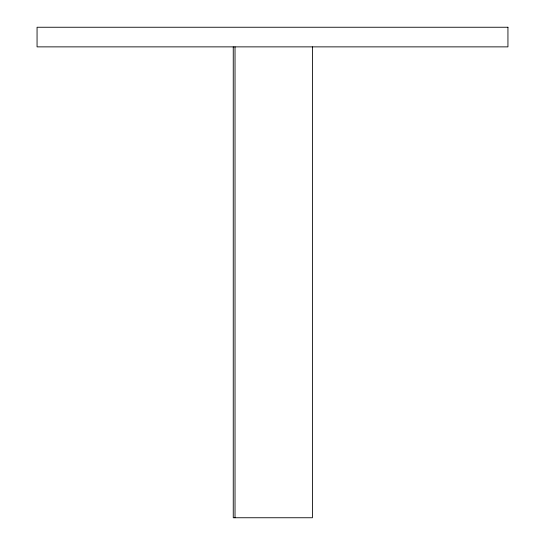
<?xml version="1.0" encoding="UTF-8"?>
<svg xmlns="http://www.w3.org/2000/svg" width="545" height="545" viewBox="0 0 545 545"><rect width="100%" height="100%" fill="white"/><g stroke="black" fill="none" stroke-linecap="round" stroke-linejoin="round"><path stroke-width="0.82" d="M312.408 46.87L312.408 517.75L233.26 517.75L233.26 46.87M235.024 46.87L235.024 517.75M507.94 27.25L37.06 27.25L37.06 46.87L507.94 46.87L507.94 27.25"/></g></svg>
